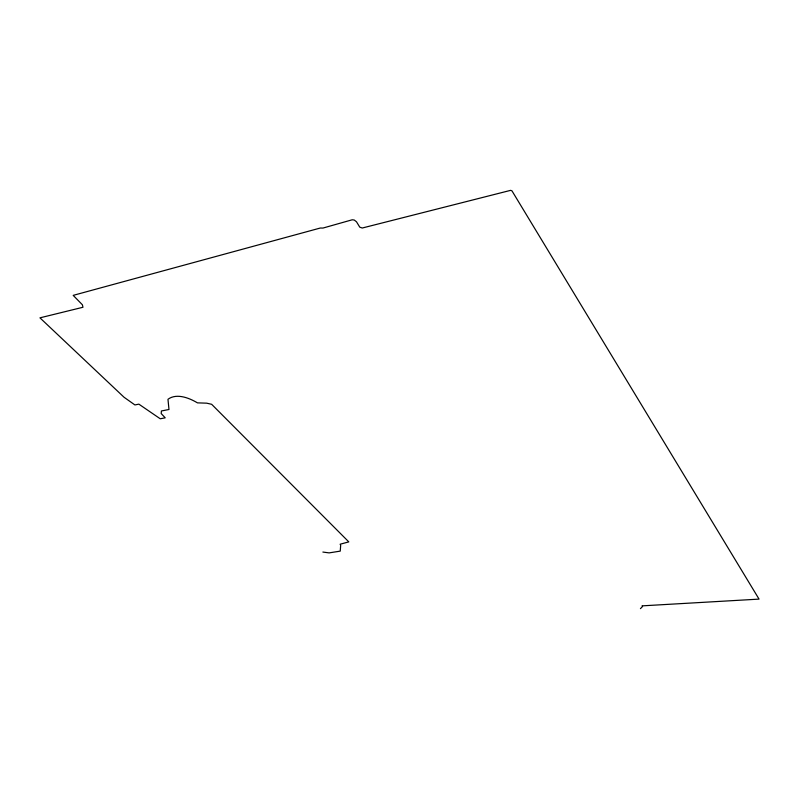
<?xml version="1.0" encoding="UTF-8"?>
<svg xmlns="http://www.w3.org/2000/svg" width="799" height="799" viewBox="0 0 799 799"><rect width="100%" height="100%" fill="white"/><g stroke="black" fill="none" stroke-linecap="round" stroke-linejoin="round"><path stroke-width="1.2" d="M640.428 608.648L642.546 606.511L642.026 605.862L759.05 599.11L511.949 190.831L510.621 190.352L362.247 228.025L359.76 227.146L356.474 221.762L354.217 220.015L352.219 219.785L322.986 228.055L320.319 228.025L73.188 295.37L82.397 304.789L82.966 307.265L39.95 317.842L124.065 397.263L134.911 404.943L138.856 404.144L160.239 418.776L165.213 417.827L161.188 413.552L161.418 410.966L168.979 409.488L167.97 399.29C176.579 392.908 189.243 397.952 197.463 402.866L206.661 403.165L211.645 404.294L348.803 541.882L340.134 544.219L340.674 545.268L340.244 551.12L329.138 552.888L322.876 552.059"/></g></svg>
